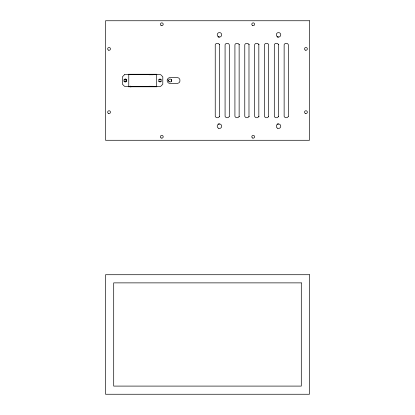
<?xml version="1.0" encoding="UTF-8"?>
<svg xmlns="http://www.w3.org/2000/svg" width="415" height="415" viewBox="0 0 415 415"><rect width="100%" height="100%" fill="white"/><g stroke="black" fill="none" stroke-linecap="round" stroke-linejoin="round"><path stroke-width="0.62" d="M218.176 37.065L219.452 37.065M277.236 37.065L278.517 37.065M128.344 74.259L156.891 74.259M149.001 74.752L153.223 74.752M149.001 86.284L153.223 86.284M128.344 86.771L156.891 86.771M218.176 123.971L219.452 123.971M277.236 123.971L278.517 123.971M130.445 86.087L130.86 87.062M125.875 78.995L126.082 81.418M278.73 44.26A2.288 2.288 0 0 0 278.517 44.654L278.517 116.376A2.288 2.288 0 0 0 278.73 116.771M259.038 44.26A2.288 2.288 0 0 0 258.83 44.654L258.83 116.376A2.288 2.288 0 0 0 259.038 116.771M249.197 44.26A2.288 2.288 0 0 0 248.984 44.654L248.984 116.376A2.288 2.288 0 0 0 249.197 116.771M239.351 44.26A2.288 2.288 0 0 0 239.139 44.654L239.139 116.376A2.288 2.288 0 0 0 239.351 116.771M219.665 44.26A2.288 2.288 0 0 0 219.452 44.654L219.452 116.376A2.288 2.288 0 0 0 219.665 116.771M156.471 74.679L156.471 86.351M128.769 74.679L128.769 86.351M239.139 116.376A2.288 2.288 0 0 1 234.921 116.376L234.921 44.654A2.288 2.288 0 0 1 239.139 44.654M248.984 116.376A2.288 2.288 0 0 1 244.767 116.376L244.767 44.654A2.288 2.288 0 0 1 248.984 44.654M219.452 116.376A2.288 2.288 0 0 1 215.235 116.376L215.235 44.654A2.288 2.288 0 0 1 219.452 44.654M278.517 116.376A2.288 2.288 0 0 1 274.299 116.376L274.299 44.654A2.288 2.288 0 0 1 278.517 44.654M258.83 116.376A2.288 2.288 0 0 1 254.608 116.376L254.608 44.654A2.288 2.288 0 0 1 258.83 44.654M168.651 80.116A17.435 17.435 0 0 1 168.609 81.21M171.603 79.493A20.392 20.392 0 0 1 171.556 81.418M126.653 80.048A1.478 1.478 0 0 1 126.575 81.174M126.067 81.75A1.478 1.478 0 0 1 125.34 81.988M124.957 81.963A1.478 1.478 0 0 1 123.852 80.982M123.929 79.856A1.478 1.478 0 0 1 124.147 79.535M124.785 79.115A1.478 1.478 0 0 1 125.164 79.042M125.548 79.068A1.478 1.478 0 0 1 125.911 79.192M126.233 79.41A1.478 1.478 0 0 1 126.482 79.701M161.248 81.283A1.478 1.478 0 0 1 161.01 81.584M160.698 81.812A1.478 1.478 0 0 1 160.335 81.952M159.573 81.931A1.478 1.478 0 0 1 159.22 81.776M158.919 81.537A1.478 1.478 0 0 1 158.691 81.226M158.722 79.753A1.478 1.478 0 0 1 158.966 79.452M159.277 79.224A1.478 1.478 0 0 1 160.75 79.255M161.051 79.493A1.478 1.478 0 0 1 161.279 79.805M167.204 79.945C166.773 81.828 168.568 83.737 170.472 83.425L177.506 83.425C181.07 83.156 180.707 77.366 177.132 77.543L169.367 77.636L168.08 78.347L167.204 79.945M124.547 74.679L122.441 76.791L122.441 84.24L124.547 86.351L160.688 86.351L162.799 84.24L162.799 76.791L160.688 74.679L124.547 74.679M309.455 20.75L105.545 20.75L105.545 140.28L309.455 140.28L309.455 20.75M309.455 274.72L105.545 274.72L105.545 394.25L309.455 394.25L309.455 274.72M301.295 282.874L113.705 282.874L113.705 386.095L301.295 386.095L301.295 282.874M288.358 116.376L288.358 44.654A2.288 2.288 0 0 0 284.14 44.654L284.14 116.376A2.288 2.288 0 0 0 288.358 116.376M268.671 116.376L268.671 44.654A2.288 2.288 0 0 0 264.454 44.654L264.454 116.376A2.288 2.288 0 0 0 268.671 116.376M229.298 116.376L229.298 44.654A2.288 2.288 0 0 0 225.08 44.654L225.08 116.376A2.288 2.288 0 0 0 229.298 116.376M218.326 128.168A2.251 2.251 0 0 0 221.703 126.217A2.251 2.251 0 0 0 218.326 124.272A2.251 2.251 0 0 0 218.326 128.168M277.391 128.168A2.251 2.251 0 0 0 280.763 126.217A2.251 2.251 0 0 0 277.391 124.272A2.251 2.251 0 0 0 277.391 128.168M218.326 36.759A2.251 2.251 0 0 0 221.703 34.813A2.251 2.251 0 0 0 218.326 32.863A2.251 2.251 0 0 0 218.326 36.759M277.391 36.759A2.251 2.251 0 0 0 280.763 34.813A2.251 2.251 0 0 0 277.391 32.863A2.251 2.251 0 0 0 277.391 36.759M169.284 81.729A1.478 1.478 0 0 0 171.577 80.588A1.478 1.478 0 0 0 169.445 79.177A1.478 1.478 0 0 0 169.284 81.729M124.661 81.537A1.183 1.183 0 0 0 126.435 80.515A1.183 1.183 0 0 0 124.661 79.493A1.183 1.183 0 0 0 124.661 81.537M159.396 81.537A1.183 1.183 0 0 0 161.17 80.515A1.183 1.183 0 0 0 159.396 79.493A1.183 1.183 0 0 0 159.396 81.537M108.362 50.091A1.406 1.406 0 0 0 110.468 48.877A1.406 1.406 0 0 0 108.362 47.658A1.406 1.406 0 0 0 108.362 50.091M161.093 137.982A1.406 1.406 0 0 0 163.204 136.763A1.406 1.406 0 0 0 161.093 135.549A1.406 1.406 0 0 0 161.093 137.982M305.233 50.091A1.406 1.406 0 0 0 307.344 48.877A1.406 1.406 0 0 0 305.233 47.658A1.406 1.406 0 0 0 305.233 50.091M161.093 25.481A1.406 1.406 0 0 0 163.204 24.267A1.406 1.406 0 0 0 161.093 23.048A1.406 1.406 0 0 0 161.093 25.481M252.502 25.481A1.406 1.406 0 0 0 254.608 24.267A1.406 1.406 0 0 0 252.502 23.048A1.406 1.406 0 0 0 252.502 25.481M305.233 113.373A1.406 1.406 0 0 0 307.344 112.154A1.406 1.406 0 0 0 305.233 110.94A1.406 1.406 0 0 0 305.233 113.373M252.502 137.982A1.406 1.406 0 0 0 254.608 136.763A1.406 1.406 0 0 0 252.502 135.549A1.406 1.406 0 0 0 252.502 137.982M108.362 113.373A1.406 1.406 0 0 0 110.468 112.154A1.406 1.406 0 0 0 108.362 110.94A1.406 1.406 0 0 0 108.362 113.373"/></g></svg>
